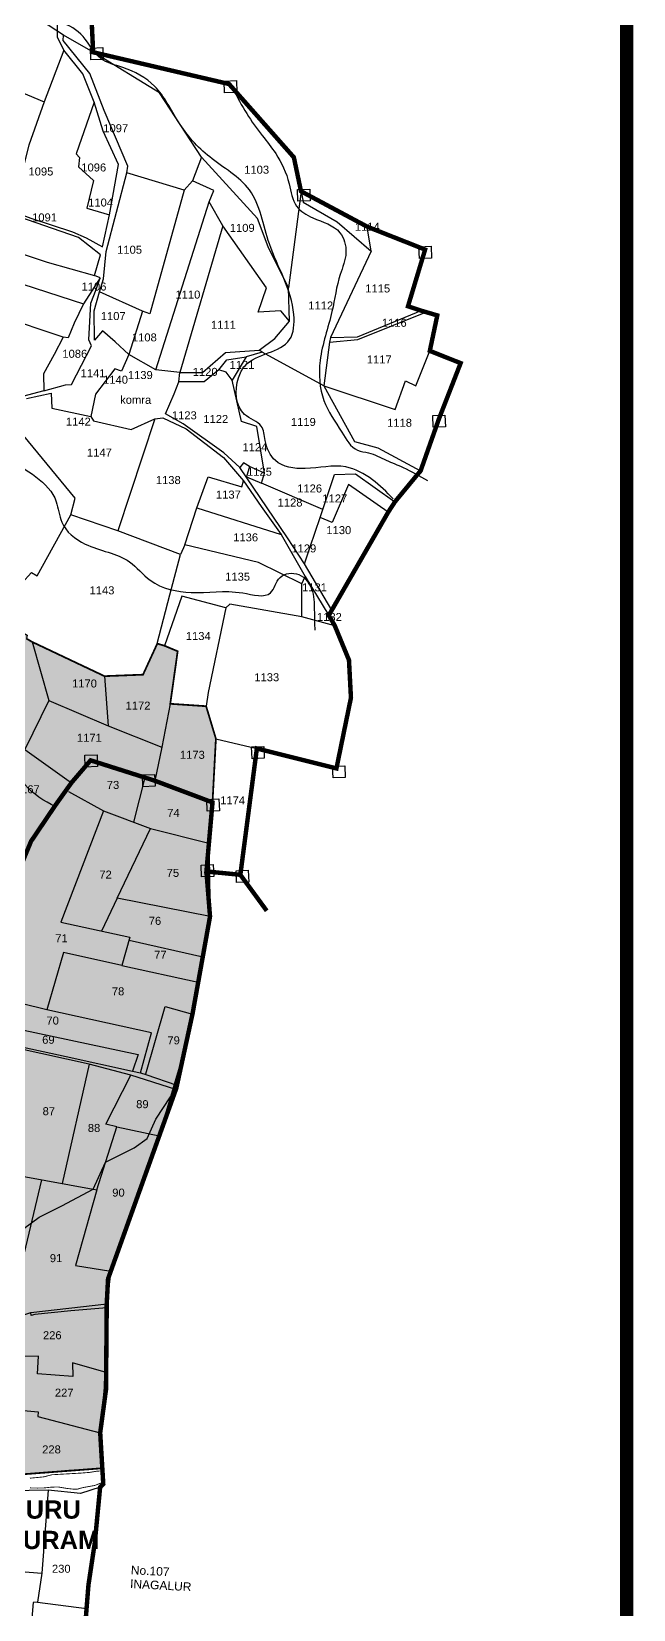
# Model space of a CAD drawing. Header units: inches. Extents: x 192867 to 224088, y 1602358 to 1617481.
# Drawn here: x 203593 to 204947, y 1608818 to 1612368 of the extents above; entities that cross this region are included whole.
import ezdxf
from ezdxf.enums import TextEntityAlignment as Align

# ---------------------------------------------------------------- set-up
doc = ezdxf.new("R2010")
doc.units = ezdxf.units.IN
doc.header["$LTSCALE"] = 15
doc.header["$MEASUREMENT"] = 0
doc.linetypes.add('ACAD_ISO02W100', pattern=[15, 12, -3])
doc.linetypes.add('HIDDEN2', pattern=[0.1875, 0.125, -0.0625])
for name, color, linetype in [('PLOT', 7, 'Continuous'), ('PLOTS', 7, 'Continuous'), ('PLOTS NO', 7, 'Continuous'), ('ROADS', 1, 'Continuous'), ('STREAM', 4, 'Continuous'), ('STREAMS', 4, 'Continuous'), ('TEXT', 1, 'Continuous'), ('text2', 7, 'Continuous'), ('VILLAGE BOUNDARY STONES', 1, 'Continuous'), ('VILLAGE BOUNDRY', 5, 'Continuous'), ('WUA 8', 3, 'Continuous')]:
    doc.layers.add(name, color=color, linetype=linetype)
doc.styles.get("Standard").update_dxf_attribs({"font": 'arial.ttf'})

msp = doc.modelspace()

# ---------------------------------------------------------------- hatches: boundary and pattern name
at = {"layer": 'PLOTS NO', "true_color": 0xafd9aa}
h = msp.add_hatch(dxfattribs=at)
h.set_pattern_fill('ANSI31', color=9)
h.set_pattern_definition([(45, (0, 0), (-0.088388347648, 0.088388347648), [])])
h.paths.add_polyline_path([(202057.2, 1611231.4), (202189.3, 1611212), (202263.4, 1611193.7), (202332.4, 1611178.8), (202391, 1611176.2), (202486.6, 1611161.7), (202413.4, 1611046), (202449.5, 1611047.7), (202498.7, 1611082.1), (202556.1, 1611150.3), (202642.8, 1611201.4), (202796.4, 1611251.6), (202954.4, 1611300.8), (203097.3, 1611365.8), (203156.2, 1611383), (203251, 1611427.4), (203249.7, 1611415.1), (203116.4, 1611116.5), (203190.8, 1611087.4), (203234.4, 1611172.3), (203308.7, 1611350.4), (203414.2, 1611338), (203494.1, 1611059.5), (203505.3, 1611054.5), (203583.2, 1611009.8), (203582.1, 1611002), (203594.6, 1610994.7), (203757.4, 1610917.6), (203844, 1610921), (203876.1, 1610990.8), (203892.1, 1610986.1), (203921.9, 1610973.6), (203905.3, 1610855.4), (203985.9, 1610850), (204007.9, 1610776.9), (204000.3, 1610633.6), (203868.9, 1610685.7), (203726.1, 1610728.2), (203683, 1610677.7), (203668.2, 1610652.7), (203592.2, 1610546), (203499, 1610320.9), (203186, 1610408.8), (203131, 1610423.6), (203120.7, 1610429.9), (203095.1, 1610447.1), (203065.4, 1610468.5), (203030.9, 1610484.5), (203009.5, 1610494.5), (202876.2, 1610556.4), (202773.1, 1610597.4), (202673.7, 1610636.1), (202620.2, 1610662.9), (202472.5, 1610715), (202396.9, 1610742.8), (202283.9, 1610786.2), (202147.5, 1610837.1), (202060.6, 1610868.1), (201972.2, 1610886.2), (201899, 1610901), (201984.7, 1611078.3)])
at = {"layer": 'PLOTS NO', "true_color": 0xfeeab9}
h = msp.add_hatch(color=254, dxfattribs=at)
h.dxf.hatch_style = 1
h.paths.add_polyline_path([(202916.3, 1609499.5), (202966.4, 1609465.2), (202971.4, 1609477.6), (203003.8, 1609473.1), (203095.4, 1609456.3), (203185.4, 1609460.5), (203235.7, 1609447.3), (203262.2, 1609423), (203267, 1609370.1), (203279.2, 1609386.8), (203285.1, 1609394.9), (203456.6, 1609435.1), (203477.8, 1609435.7), (203474.3, 1609331.5), (203471.1, 1609271.9), (203469.4, 1609261.7), (203263.7, 1609268.2), (203247.8, 1609267.9), (203217, 1609185.3), (203241.7, 1609173.8), (203413.7, 1609156.7), (203517.8, 1609119.5), (203549.5, 1609120), (203752.5, 1609135.4), (203747.7, 1609215.2), (203760.6, 1609348.2), (203762.4, 1609505.5), (203771.4, 1609578.6), (203880.7, 1609883.7), (203937.1, 1610074.3), (203994.7, 1610376.9), (203992.2, 1610542.2), (204000.3, 1610633.6), (203868.9, 1610685.7), (203726.1, 1610728.2), (203683, 1610677.7), (203675.6, 1610665.2), (203592.2, 1610546), (203499, 1610320.9), (203329.4, 1610369.5), (203180.1, 1610410.4), (203152.9, 1610355), (203109.9, 1610231.9), (203057.5, 1610081.2), (203006.6, 1609908.9), (202968.6, 1609743.5), (202930.6, 1609578.2)])

# ---------------------------------------------------------------- linework, layer by layer
at = {"layer": 'PLOT'}
for points in [[(203285, 1612397.3), (203342.7, 1612300.6), (203359, 1612243.5), (203405.3, 1612123.5), (203415.8, 1612102.9), (203461, 1612031.5), (203478.4, 1612008.9), (203502.9, 1611994.1), (203522, 1611972), (203549.6, 1611963.6), (203591.7, 1611948.3), (203685.6, 1611917), (203716.5, 1611903.7), (203752.6, 1611883.3), (203768.6, 1611955.6), (203789.1, 1612068.7), (203754.1, 1612144.2), (203734.4, 1612209.4), (203708.6, 1612273.2), (203665.7, 1612326.4), (203651.5, 1612355.1), (203650.9, 1612454)], [(203747.3, 1611813.6), (203735, 1611819.2), (203748.6, 1611865.9), (203698.6, 1611904.6), (203545, 1611958.1), (203513.1, 1611972.3), (203469.2, 1612008.3), (203412.8, 1612094.8), (203395.9, 1612123.1), (203352.4, 1612241.1), (203338.6, 1612290.9), (203284.7, 1612383.8), (203200.4, 1612434.8)], [(204268.6, 1611066.3), (204206.9, 1611170), (204168.7, 1611228.5), (204061.7, 1611386.8), (204026, 1611420), (203934.4, 1611485.5), (203894.5, 1611508), (203914.2, 1611553.1), (203924.2, 1611579.6), (203927, 1611600.8), (203872.9, 1611606.6), (203812.2, 1611641.7), (203781.5, 1611670.1), (203753, 1611694.3), (203734.8, 1611673.5), (203734.3, 1611739.5), (203745.8, 1611782.4), (203755.3, 1611811.3), (203761.3, 1611873.4), (203807.7, 1612049.8), (203810, 1612065.1), (203756.7, 1612190.5), (203724.7, 1612273.8), (203664.8, 1612347.9), (203665, 1612359.5), (203598.5, 1612403.1)], [(203731.9, 1612321.4), (203665, 1612359.5)], [(203665.7, 1612326.4), (203621.5, 1612209.7), (203587.1, 1612112.5), (203549.6, 1611963.6)], [(203975.6, 1612085.5), (203881.1, 1612229.8), (203731.9, 1612321.4)], [(203458.2, 1612244.5), (203542.5, 1612213.2), (203555.7, 1612237.3), (203621.5, 1612209.7)], [(203734.4, 1612209.4), (203693.4, 1612092.9), (203701.3, 1612084.4), (203699, 1612063.8), (203732.6, 1612033.2), (203717.8, 1611970.5), (203768.6, 1611955.6)], [(204173.1, 1611716.4), (204171.4, 1611791.1), (204125.8, 1611883.8), (204101.7, 1611947.7), (203975.6, 1612085.5), (203955.4, 1612031.9)], [(203927, 1611600.8), (203977.8, 1611600.7), (204029.8, 1611646), (204105.5, 1611651.2), (204140.7, 1611677.7), (204173.1, 1611716.4), (204153.6, 1611739.9), (204103, 1611736.6), (204121.6, 1611791.6), (204023.4, 1611930.8), (203993, 1611984.9), (204003.4, 1612010), (203955.4, 1612031.9), (203936.8, 1612010.9), (203807.7, 1612049.8)], [(203936.8, 1612010.9), (203859.2, 1611733), (203842.7, 1611738.5), (203745.8, 1611782.4)], [(203872.9, 1611606.6), (203993, 1611984.9)], [(204199.3, 1612008.6), (204171.4, 1611791.1)], [(204199.3, 1612008.6), (204203.9, 1611984.4), (204280.7, 1611940.2), (204357.1, 1611873.9), (204348.4, 1611928.8)], [(203308, 1611914.9), (203408.9, 1611878.7), (203428.4, 1611915.8), (203628.4, 1611848.8), (203735, 1611819.2)], [(204023.4, 1611930.8), (203927, 1611600.8)], [(203295.4, 1611889.6), (203710.1, 1611755.3)], [(204357.1, 1611873.9), (204265.4, 1611679.8), (204263.6, 1611669.1), (204250.7, 1611571.2), (204319.7, 1611445.9), (204372, 1611431.4), (204468.2, 1611379.4)], [(203747.3, 1611813.6), (203710.1, 1611755.3), (203689.5, 1611712), (203675.7, 1611678.8), (203664.5, 1611680.7), (203644.4, 1611641.7), (203620.1, 1611598.2), (203621.3, 1611559.5), (203670, 1611573.3), (203683.5, 1611573.8), (203727.9, 1611660.5), (203722, 1611674), (203726.5, 1611756.9), (203738.4, 1611787.7), (203747.3, 1611813.6)], [(203842.7, 1611738.5), (203812.2, 1611641.7), (203795.5, 1611603.8), (203780.3, 1611609), (203737.1, 1611551.9), (203727, 1611501.5)], [(204263.6, 1611669.1), (204327, 1611675), (204484, 1611738.1)], [(204265.4, 1611679.8), (204326, 1611681), (204458.7, 1611736), (204468.1, 1611740.4)], [(203664.5, 1611680.7), (203520.4, 1611728.3)], [(204014.2, 1611607.2), (204032.6, 1611629.5), (204076.3, 1611636.1)], [(204111.6, 1611646.9), (204076.3, 1611636.1), (204044.7, 1611583.7)], [(204250.7, 1611571.2), (204111.6, 1611646.9), (204105.5, 1611651.2)], [(204250.7, 1611571.2), (204411.4, 1611517.5), (204434, 1611582.4), (204457.9, 1611570.9), (204489, 1611649.5)], [(204117.4, 1611374.6), (204099.6, 1611479.4), (204065.6, 1611490.9), (204044.7, 1611583.7), (204031.2, 1611601.7), (204014.2, 1611607.2), (203981.7, 1611579.9), (203924.2, 1611579.6)], [(203621.3, 1611559.5), (203572.7, 1611546.7), (203523.5, 1611530.2), (203484.7, 1611515.3), (203459.6, 1611513.7), (203453.1, 1611522)], [(203526.4, 1611524.7), (203486.8, 1611510.3), (203435.8, 1611503.9), (203337.9, 1611487.5), (203407.9, 1611424.6), (203426.3, 1611402.4), (203421.1, 1611345.9), (203457.8, 1611219.3), (203505.1, 1611062.8), (203505.3, 1611054.5), (203583.2, 1611009.8), (203582.1, 1611002), (203594.6, 1610994.7), (203632.2, 1610862.5), (203766, 1610805.9), (203886.2, 1610757.7), (203870.4, 1610682.4)], [(203582.2, 1611542.2), (203637.2, 1611554.4), (203639.1, 1611520.7), (203727, 1611501.5), (203732.7, 1611492.2), (203817, 1611472.8), (203870.5, 1611496.6), (203888.9, 1611498.9), (203941.1, 1611474), (204024.7, 1611409.6), (204070, 1611357), (204109.4, 1611299.4), (204154.6, 1611236.3), (204208.6, 1611141.5), (204261.8, 1611054.4)], [(203870.5, 1611496.6), (203787, 1611244.7)], [(203505.3, 1611054.5), (203593.5, 1611150.7), (203605.9, 1611143.2), (203681.8, 1611280.8), (203691.5, 1611318.2), (203576, 1611458.6)], [(204248.5, 1611292.9), (204110.8, 1611351.8), (204117.4, 1611374.6), (204083.3, 1611389.5), (204070.2, 1611397.4), (204061.7, 1611386.8)], [(204083.3, 1611389.5), (204076.7, 1611365.9), (204110.8, 1611351.8)], [(203937.8, 1611213.1), (203964.9, 1611296.3), (203990.4, 1611366.1), (204065.9, 1611343.9), (204070, 1611357)], [(204206.9, 1611170), (204219.6, 1611208.9), (204242.2, 1611274.6), (204248.5, 1611292.9), (204275, 1611371.2), (204321.7, 1611372.6), (204410.6, 1611310)], [(204395.3, 1611286.4), (204305.9, 1611349), (204269.2, 1611263.7), (204242.2, 1611274.6)], [(204275.3, 1611031.1), (204201.4, 1611051.3), (204039.5, 1611079.7), (204030.2, 1611071.7), (203931.2, 1611097.3), (203892.1, 1610986.1), (203876.1, 1610990.8), (203904, 1611100.5), (203928.5, 1611191.5), (203787, 1611244.7), (203681.8, 1611280.8)], [(203964.9, 1611296.3), (204154.6, 1611236.3)], [(204201.1, 1611125.2), (204103.5, 1611173.5), (203937.8, 1611213.1), (203928.5, 1611191.5)], [(204201.4, 1611051.3), (204201.1, 1611125.2), (204208.6, 1611141.5)], [(204030.2, 1611071.7), (203990.4, 1610880.5), (203985.9, 1610850), (204007.9, 1610776.9), (204100, 1610754.9)], [(203594.6, 1610994.7), (203757.4, 1610917.6), (203844, 1610921), (203876.1, 1610990.8)], [(203892.1, 1610986.1), (203921.9, 1610973.6), (203905.3, 1610855.4), (203886.2, 1610757.7)], [(203757.4, 1610917.6), (203766, 1610805.9)], [(203632.2, 1610862.5), (203578.1, 1610752.4), (203683, 1610677.7)], [(203985.9, 1610850), (203905.3, 1610855.4)], [(204007.9, 1610776.9), (204000.3, 1610633.6)]]:
    msp.add_lwpolyline(points, dxfattribs=at)
at = {"layer": 'PLOTS'}
for points in [[(203823.4, 1610589), (203848.9, 1610689.3)], [(203676.4, 1610658.1), (203755.1, 1610614.9), (203860.6, 1610574.9), (203992.2, 1610542.2)], [(203755.1, 1610614.9), (203659.4, 1610363.8), (203814.7, 1610330.1), (203796, 1610266.9), (203665.4, 1610295.6), (203627.5, 1610166.6)], [(203785.5, 1610418.4), (203860.6, 1610574.9)], [(203994.7, 1610376.9), (203785.5, 1610418.4), (203750.5, 1610344)], [(203812.7, 1610323.4), (203978.3, 1610285.8)], [(203796, 1610266.9), (203968.2, 1610229.2)], [(203838.4, 1610024.8), (203863.2, 1610115.3), (203627.5, 1610166.6), (203511.5, 1610195.7)], [(203850.3, 1610022.9), (203894, 1610174.4), (203955.1, 1610156.8)], [(203413.1, 1610155.8), (203832.9, 1610066), (203820.7, 1610028.7)], [(203722.8, 1610044.7), (203662.4, 1609776)], [(203785.3, 1609903.9), (203760.3, 1609909.8), (203816.6, 1610019.5)], [(203740.2, 1609761.7), (203785.3, 1609903.9), (203880.7, 1609883.7)], [(203448.7, 1609815.4), (203740.2, 1609761.7), (203692.3, 1609591.7), (203771.4, 1609578.6)], [(203615.5, 1609784.6), (203541, 1609468.3)], [(203306.6, 1609460.6), (203456.6, 1609435.1), (203541, 1609468.3), (203591.9, 1609485.6), (203762.4, 1609505.5)], [(203762.3, 1609496.6), (203681.4, 1609489.6), (203600.8, 1609481.5), (203592.1, 1609479.4), (203591.4, 1609485.5)], [(203267, 1609370.1), (203263.7, 1609268.2), (203470.6, 1609262.1), (203471.1, 1609271.9), (203558.9, 1609267.2), (203608.5, 1609262.6), (203607.4, 1609251.7), (203747.7, 1609215.2)], [(203761.1, 1609350.5), (203685.5, 1609372.6), (203685.9, 1609341.6), (203606.7, 1609348.1), (203608.8, 1609387.9), (203570.7, 1609386.6), (203559.6, 1609267.2)], [(203559.6, 1609267.2), (203549.5, 1609120), (203607.4, 1609124.9), (203677, 1609130.8), (203752.5, 1609135.4)], [(203747.6, 1609093), (203703.1, 1609078.5), (203630.6, 1609085.9), (203458.3, 1609083.4), (203425.3, 1609127.1), (203271.3, 1609139.9), (203152.2, 1609159.2), (203044.5, 1609078), (202888.2, 1609015.3), (202830.1, 1609001.6), (202763.8, 1609007.7), (202735.1, 1608968.3), (202690.1, 1608930), (202683.4, 1608888.7), (202712.3, 1608882), (202918.8, 1608822.7), (202888.2, 1609015.3)], [(203630.6, 1609085.9), (203616.6, 1608899.1), (203606.4, 1608834.2), (203597.3, 1608833.1), (203580.7, 1608636.3)], [(203242.8, 1608937.8), (203437.5, 1608913.4), (203616.6, 1608899.1)], [(203606.4, 1608834.2), (203717, 1608820)]]:
    msp.add_lwpolyline(points, dxfattribs=at)
at = {"layer": 'ROADS', "color": 1}
for points in [[(203918, 1609987.9), (203816.6, 1610019.5), (203722.8, 1610044.7), (203563.6, 1610080), (203399.7, 1610116.1), (203307.7, 1610147.3), (203108.2, 1610232.5), (203023.2, 1610262.3), (202959.3, 1610290.5), (202941.7, 1610300.8), (202817, 1610384.6), (202585, 1610558.1), (202320.2, 1610640), (202272.5, 1610673.6), (202228.8, 1610697.6), (202190.2, 1610703.6), (202167.8, 1610718.1), (202134.6, 1610739.7), (201991.6, 1610822.9), (201892.8, 1610873.4)], [(203557.6, 1610086.3), (203671.3, 1610061.9), (203820.7, 1610028.7), (203838.4, 1610024.8), (203850.3, 1610021.7), (203920.4, 1609997.2)]]:
    msp.add_lwpolyline(points, dxfattribs=at)
at = {"layer": 'ROADS', "linetype": 'ACAD_ISO02W100'}
msp.add_lwpolyline([(203267, 1609370.1), (203308.7, 1609412.8), (203408.2, 1609516.9), (203559, 1609662.2), (203610.3, 1609700.5), (203661.5, 1609725.5), (203732, 1609763.2), (203760, 1609824.4), (203824.1, 1609856.6), (203853, 1609877.5), (203872.9, 1609920.9), (203906.1, 1609971.4), (203916.3, 1609983)], dxfattribs=at)
at = {"layer": 'STREAM'}
for points in [[(204406.4, 1611316.8), (204360, 1611359.7), (204299.9, 1611388.3), (204208.7, 1611384.7), (204141.6, 1611402.6), (204118.6, 1611448.2), (204109.9, 1611480.1), (204072.2, 1611506.6), (204058.9, 1611589), (204073.4, 1611616.2), (204173.6, 1611674.8), (204183.1, 1611731), (204128.4, 1611890), (204083.2, 1612011.8), (203993.9, 1612085.8), (203923.6, 1612164.8), (203870.1, 1612245.2), (203798.3, 1612287.1), (203749, 1612307.5), (203709.2, 1612356.8), (203598.3, 1612407.2), (203504.8, 1612431.5), (203411.9, 1612456.4), (203264, 1612458), (203152.8, 1612419.9), (203068.8, 1612361.4), (203045, 1612333.7), (203005.3, 1612300.5), (202939.3, 1612257.6), (202907.9, 1612235.8), (202884.1, 1612224.3), (202824.7, 1612251.2), (202774, 1612275.9), (202747.8, 1612309.6)], [(204045.9, 1612239.8), (204077.3, 1612183.3), (204112.2, 1612133.8), (204142.4, 1612093.3), (204172.5, 1612025.7), (204189.4, 1611974.8), (204225.9, 1611949), (204286.9, 1611915.4), (204300.4, 1611870.6), (204287.5, 1611821.6), (204269, 1611738.3), (204242.3, 1611627.5), (204250.8, 1611537.8), (204290.9, 1611466.7), (204326.7, 1611425.9), (204351.2, 1611420), (204391, 1611403.6), (204428.9, 1611387.1), (204483.5, 1611357.6)], [(202131.5, 1611829.8), (202156.8, 1611817.1), (202188.1, 1611809.7), (202224.4, 1611801.8), (202255, 1611795), (202319.1, 1611804.4), (202390.4, 1611805.3), (202489.5, 1611791.9), (202530.2, 1611783), (202607.7, 1611782.9), (202657.1, 1611772.5), (202746.5, 1611753.1), (202780, 1611743.1), (202834.4, 1611731), (202899.1, 1611710.6), (202960.2, 1611669.6), (203004, 1611628.6), (203070.2, 1611569.9), (203142.7, 1611527.9), (203237.9, 1611519.3), (203276.9, 1611504.1), (203293.8, 1611499.8), (203328.9, 1611507.4), (203357.4, 1611507.9), (203371.8, 1611518.4), (203401.4, 1611524.5), (203440.5, 1611521.7), (203475.3, 1611489), (203502.5, 1611443), (203537.9, 1611410.3), (203648.8, 1611310.2), (203661.2, 1611264.2), (203713.9, 1611214.9), (203813.5, 1611174.8), (203860.4, 1611133.3), (203952.2, 1611105.8), (204068.2, 1611104.8), (204130.8, 1611105.4), (204152.4, 1611139.7), (204194.3, 1611146.3), (204224.9, 1611107.9), (204229.3, 1611060.9), (204230.2, 1611021.3)], [(203647.4, 1610623.3), (203579, 1610673.1), (203535.4, 1610771.5), (203500.3, 1610831.5), (203446.4, 1610941.4), (203396.7, 1610993.9), (203335.8, 1611004.4), (203268.7, 1611047.3), (203238.9, 1611071.9), (203078.1, 1611074.5), (203040.5, 1611047.2), (202978.7, 1611080.5), (202942.9, 1611133.6), (202910.8, 1611193.8)]]:
    msp.add_spline(points, degree=3, dxfattribs=at)
at = {"layer": 'STREAMS', "const_width": 1.93}
for points in [[(203752.8, 1609129.6), (203739.5, 1609128.7), (203724.1, 1609126.1), (203704.4, 1609124.5), (203639.2, 1609120.8), (203620.7, 1609116), (203589.5, 1609113)], [(203589.5, 1609091.2), (203606.1, 1609090.8), (203620.2, 1609091), (203638.3, 1609092.9), (203653.3, 1609093.3), (203673.4, 1609089.9), (203686.4, 1609088.5), (203696.6, 1609088.5), (203708.6, 1609091.8), (203735.5, 1609096.7), (203748.2, 1609101.7), (203754.4, 1609104.3)]]:
    msp.add_lwpolyline(points, dxfattribs=at)
at = {"layer": 'text2', "color": 5, "const_width": 30}
msp.add_lwpolyline([(195040, 1616646.3), (204931.9, 1616646.3), (204931.9, 1604075), (195040, 1604075)], close=True, dxfattribs=at)
at = {"layer": 'VILLAGE BOUNDARY STONES'}
for points in [[(203726, 1612330.8), (203753.4, 1612331.8), (203754.5, 1612305.2), (203727, 1612304.2)], [(204026.6, 1612256.5), (204054, 1612257.6), (204055.1, 1612231), (204027.6, 1612229.9)], [(204191.3, 1612012.7), (204218.8, 1612013.7), (204219.9, 1611987.2), (204192.4, 1611986.1)], [(204464.5, 1611883.8), (204492, 1611884.9), (204493, 1611858.3), (204465.6, 1611857.2)], [(204495.6, 1611504.1), (204523.1, 1611505.2), (204524.1, 1611478.6), (204496.7, 1611477.6)], [(203713.1, 1610739.6), (203740.6, 1610740.7), (203741.6, 1610714.1), (203714.2, 1610713)], [(204088.3, 1610758.5), (204115.7, 1610759.5), (204116.8, 1610733), (204089.3, 1610731.9)], [(204270.4, 1610715.1), (204297.9, 1610716.2), (204298.9, 1610689.6), (204271.5, 1610688.5)], [(203842.5, 1610695.3), (203869.9, 1610696.4), (203871, 1610669.8), (203843.5, 1610668.7)], [(203987.2, 1610640.2), (204014.6, 1610641.3), (204015.7, 1610614.7), (203988.2, 1610613.6)], [(203974.6, 1610492.7), (204002, 1610493.8), (204003.1, 1610467.2), (203975.6, 1610466.1)], [(204053.3, 1610479.7), (204080.7, 1610480.8), (204081.8, 1610454.2), (204054.3, 1610453.1)]]:
    msp.add_lwpolyline(points, close=True, dxfattribs=at)
at = {"layer": 'VILLAGE BOUNDRY', "color": 5, "linetype": 'HIDDEN2', "ltscale": 14, "const_width": 10}
for points in [[(203720.5, 1612555.9), (203731.9, 1612321.4), (204037.5, 1612249.9), (204183.2, 1612085), (204199.3, 1612008.6), (204348.4, 1611928.8), (204478.4, 1611877.4), (204439.9, 1611749.8), (204468.1, 1611740.4), (204505.8, 1611729.3), (204489, 1611649.5), (204558.3, 1611621.9), (204509.7, 1611497.1), (204468.2, 1611379.4), (204460.2, 1611370.1), (204410.6, 1611310), (204395.3, 1611286.4), (204261.8, 1611054.4), (204275.3, 1611031.1), (204307.2, 1610953.7), (204311.6, 1610869), (204279, 1610710.1), (204100, 1610754.9), (204062.9, 1610470.7), (204122.2, 1610389.7), (204062.9, 1610470.7), (203986.6, 1610478.2), (203986.6, 1610478.2), (203986.6, 1610478.2), (204000.3, 1610633.6), (203870.4, 1610682.4), (203726.1, 1610728.2), (203683, 1610677.7), (203646.7, 1610626.8), (203592.2, 1610546), (203499, 1610320.9)], [(203986.6, 1610478.2), (203994.7, 1610376.9), (203955.4, 1610158.1), (203918.9, 1609990.4), (203765.4, 1609561.7), (203762.4, 1609505.5), (203761.6, 1609406.8), (203760.7, 1609311.9), (203747.7, 1609215.2), (203754.6, 1609099.8), (203747.6, 1609093), (203735.6, 1608968.1), (203721.3, 1608872.8), (203716.9, 1608817.9), (203711.1, 1608740.9)]]:
    msp.add_lwpolyline(points, dxfattribs=at)
at = {"layer": 'WUA 8', "color": 15, "const_width": 4}
for points in [[(203582.1, 1611002), (203594.6, 1610994.7), (203757.4, 1610917.6), (203844, 1610921), (203876.1, 1610990.8), (203892.1, 1610986.1), (203921.9, 1610973.6), (203905.3, 1610855.4), (203985.9, 1610850), (204007.9, 1610776.9), (204000.3, 1610633.6), (203868.9, 1610685.7), (203726.1, 1610728.2), (203683, 1610677.7), (203668.2, 1610652.7), (203592.2, 1610546), (203499, 1610320.9)], [(203549.5, 1609120), (203752.5, 1609135.4), (203747.7, 1609215.2), (203760.6, 1609348.2), (203762.4, 1609505.5), (203771.4, 1609578.6), (203880.7, 1609883.7), (203937.1, 1610074.3), (203994.7, 1610376.9), (203992.2, 1610542.2), (204000.3, 1610633.6), (203868.9, 1610685.7), (203726.1, 1610728.2), (203683, 1610677.7), (203675.6, 1610665.2), (203592.2, 1610546), (203499, 1610320.9)]]:
    msp.add_lwpolyline(points, dxfattribs=at)
at = {"layer": 'WUA 8', "const_width": 3}
for points in [[(203582.1, 1611002), (203594.6, 1610994.7), (203757.4, 1610917.6), (203844, 1610921), (203876.1, 1610990.8), (203892.1, 1610986.1), (203921.9, 1610973.6), (203905.3, 1610855.4), (203985.9, 1610850), (204007.9, 1610776.9), (204000.3, 1610633.6), (203868.9, 1610685.7), (203726.1, 1610728.2), (203683, 1610677.7), (203668.2, 1610652.7), (203592.2, 1610546), (203499, 1610320.9)], [(203549.5, 1609120), (203752.5, 1609135.4), (203747.7, 1609215.2), (203760.6, 1609348.2), (203762.4, 1609505.5), (203771.4, 1609578.6), (203880.7, 1609883.7), (203937.1, 1610074.3), (203994.7, 1610376.9), (203992.2, 1610542.2), (204000.3, 1610633.6), (203868.9, 1610685.7), (203726.1, 1610728.2), (203683, 1610677.7), (203675.6, 1610665.2), (203592.2, 1610546), (203499, 1610320.9)]]:
    msp.add_lwpolyline(points, dxfattribs=at)

# ---------------------------------------------------------------- texts
at = {"layer": 'PLOTS NO'}
for s, p in [('1097', (203782.6, 1612150.5)), ('1095', (203614.4, 1612053.1)), ('1096', (203733.2, 1612062.2)), ('1103', (204099.6, 1612057.1)), ('1104', (203748.6, 1611983.3)), ('1091', (203622.6, 1611949.8)), ('1109', (204067.1, 1611926.3)), ('1114', (204348.4, 1611928.8)), ('1105', (203813.8, 1611877.1)), ('1106', (203733.7, 1611794.2)), ('1110', (203944.9, 1611776.1)), ('1115', (204371.8, 1611789.9)), ('1107', (203777, 1611727.8)), ('1112', (204243.7, 1611751.6)), ('1111', (204024.9, 1611708.2)), ('1116', (204409, 1611712.7)), ('1108', (203847, 1611679.8)), ('1086', (203690.6, 1611643)), ('1121', (204066.6, 1611617.9)), ('1117', (204375.2, 1611630.1)), ('1141', (203731.7, 1611599.2)), ('1140', (203782.2, 1611584.6)), ('1139', (203837.9, 1611595.1)), ('1120', (203983.8, 1611602.3)), ('komra', (203827.5, 1611539.4)), ('1142', (203698.5, 1611490.2)), ('1123', (203936.9, 1611504.5)), ('1122', (204007.6, 1611496.2)), ('1119', (204204.6, 1611489.6)), ('1118', (204420.9, 1611487.8)), ('1147', (203745.9, 1611420.6)), ('1124', (204095.6, 1611432.8)), ('1125', (204106, 1611377.6)), ('1138', (203900.8, 1611358.8)), ('1126', (204218.7, 1611339.9)), ('1137', (204036, 1611326.1)), ('1128', (204174.7, 1611308.3)), ('1127', (204275.2, 1611317.4)), ('1136', (204074.8, 1611229.9)), ('1130', (204284.3, 1611246.2)), ('1129', (204205.6, 1611205)), ('1135', (204056.7, 1611141.5)), ('1143', (203751.7, 1611110.7)), ('1131', (204229.6, 1611117.4)), ('1132', (204263.2, 1611050.8)), ('1134', (203968.2, 1611007.9)), ('1133', (204122.3, 1610915.2)), ('1170', (203712.4, 1610901.1)), ('1172', (203832.8, 1610851.3)), ('1171', (203723.4, 1610779.1)), ('1173', (203954.9, 1610740.6)), ('1167', (203583.7, 1610663.1)), ('1174', (204045.5, 1610638.2))]:
    msp.add_text(s, height=18, dxfattribs=at).set_placement(p, align=Align.MIDDLE_CENTER)
for s, p in [('73', (203762.6, 1610663.9)), ('74', (203898.5, 1610601)), ('72', (203745.8, 1610462.2)), ('75', (203897.2, 1610466)), ('76', (203856.9, 1610358.1)), ('71', (203646.6, 1610318.8)), ('77', (203869.1, 1610281.8)), ('78', (203774, 1610199.5)), ('70', (203626.8, 1610133.7)), ('69', (203617.2, 1610090.5)), ('79', (203898.8, 1610089.2)), ('89', (203828.6, 1609945.6)), ('87', (203618.2, 1609929.8)), ('88', (203719.9, 1609892.1)), ('90', (203774.8, 1609746.6)), ('91', (203634.5, 1609599.1)), ('226', (203619, 1609425.7)), ('227', (203645.8, 1609296.5)), ('228', (203617.2, 1609168.8)), ('230', (203639.2, 1608900.3))]:
    msp.add_text(s, height=18, dxfattribs=at).set_placement(p)
at = {"layer": 'TEXT'}
for s, p in [('No.107', (203816.2, 1608897.1)), ('INAGALUR', (203814.5, 1608866.1))]:
    msp.add_text(s, height=19.34, rotation=356.9552, dxfattribs=at).set_placement(p)
at = {"layer": 'TEXT', "insert": (202953.1, 1609063), "char_height": 41.015, "width": 1072.762, "attachment_point": 1}
msp.add_mtext('{\\fArial|b1|i0|c0|p34;\\C1;VILLAGE NAME :\\C5; TELLURU\\P\\C1;MANDAL : \\C5;SIMHADRIPURAM\\P\\C1;DISTRICT : \\C5;YSR}', dxfattribs=at)

doc.saveas('drawing.dxf')
